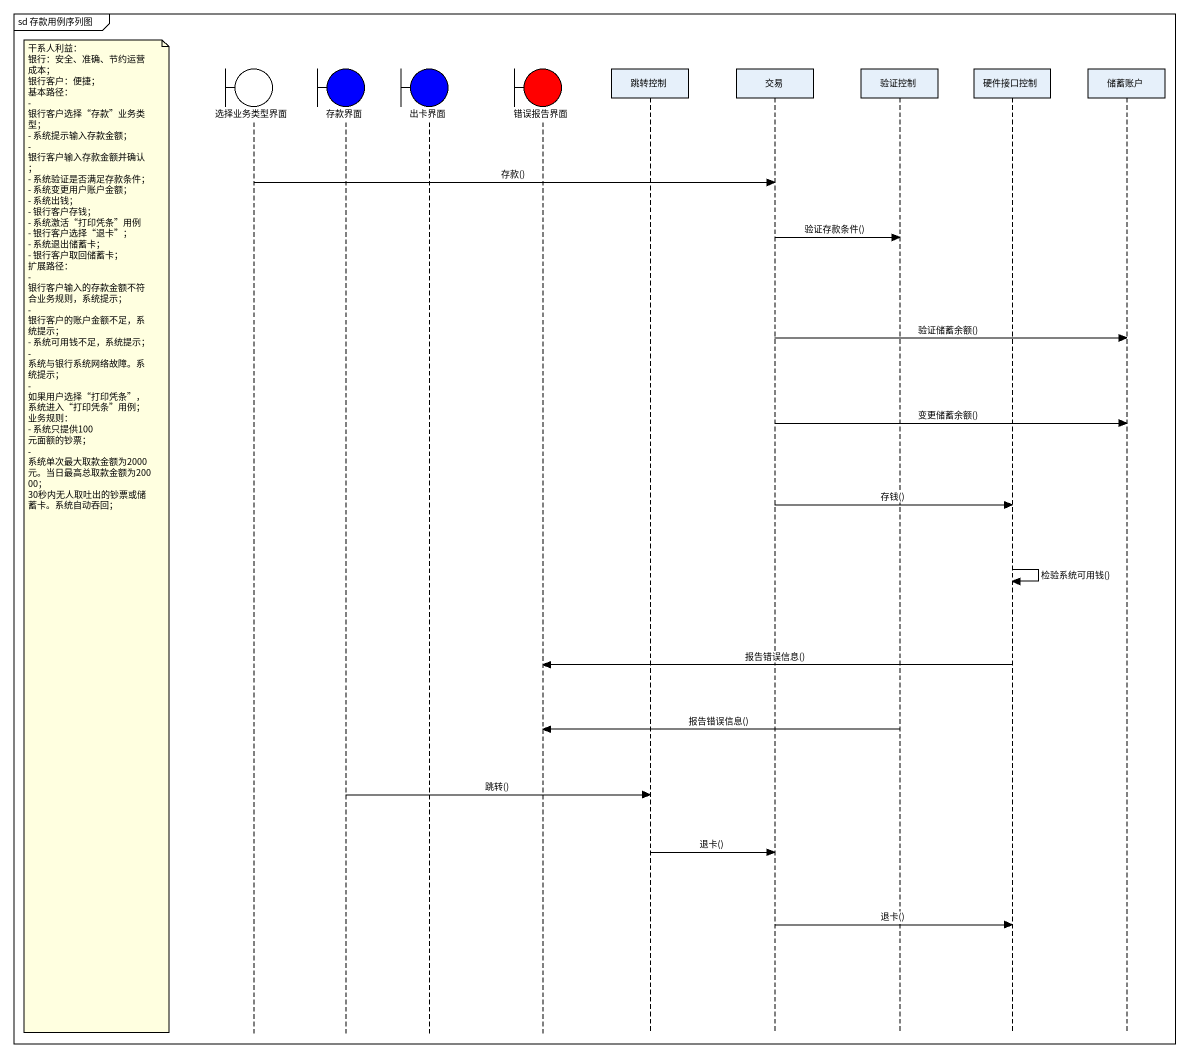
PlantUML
@startuml
mainframe sd 存款用例序列图
hide footbox
boundary 选择业务类型界面
boundary 存款界面 #0000FF
boundary 出卡界面 #0000FF
boundary 错误报告界面 #FF0000
participant 跳转控制
participant 交易
participant 验证控制
participant 硬件接口控制
participant 储蓄账户

选择业务类型界面 -> 交易 : 存款()
交易 -> 验证控制 : 验证存款条件()
交易 -> 储蓄账户 : 验证储蓄余额()
交易 -> 储蓄账户 : 变更储蓄余额()
交易 -> 硬件接口控制 : 存钱()
note left of 选择业务类型界面
  干系人利益：
  银行：安全、准确、节约运营成本；
  银行客户：便捷；
  基本路径：
  - 银行客户选择“存款”业务类型；
  - 系统提示输入存款金额；
  - 银行客户输入存款金额并确认；
  - 系统验证是否满足存款条件；
  - 系统变更用户账户金额；
  - 系统出钱；
  - 银行客户存钱；
  - 系统激活“打印凭条”用例
  - 银行客户选择“退卡”；
  - 系统退出储蓄卡；
  - 银行客户取回储蓄卡；
  扩展路径：
  - 银行客户输入的存款金额不符合业务规则，系统提示；
  - 银行客户的账户金额不足，系统提示；
  - 系统可用钱不足，系统提示；
  - 系统与银行系统网络故障。系统提示；
  - 如果用户选择“打印凭条”，系统进入“打印凭条”用例；
  业务规则：
  - 系统只提供100 元面额的钞票；
  - 系统单次最大取款金额为2000元。当日最高总取款金额为20000；
  30秒内无人取吐出的钞票或储蓄卡。系统自动吞回；
end note
硬件接口控制 -> 硬件接口控制 : 检验系统可用钱()
硬件接口控制 -> 错误报告界面 : 报告错误信息()
验证控制 -> 错误报告界面 : 报告错误信息()
存款界面 -> 跳转控制 : 跳转()
跳转控制 -> 交易 : 退卡()
交易 -> 硬件接口控制 : 退卡()
@enduml
